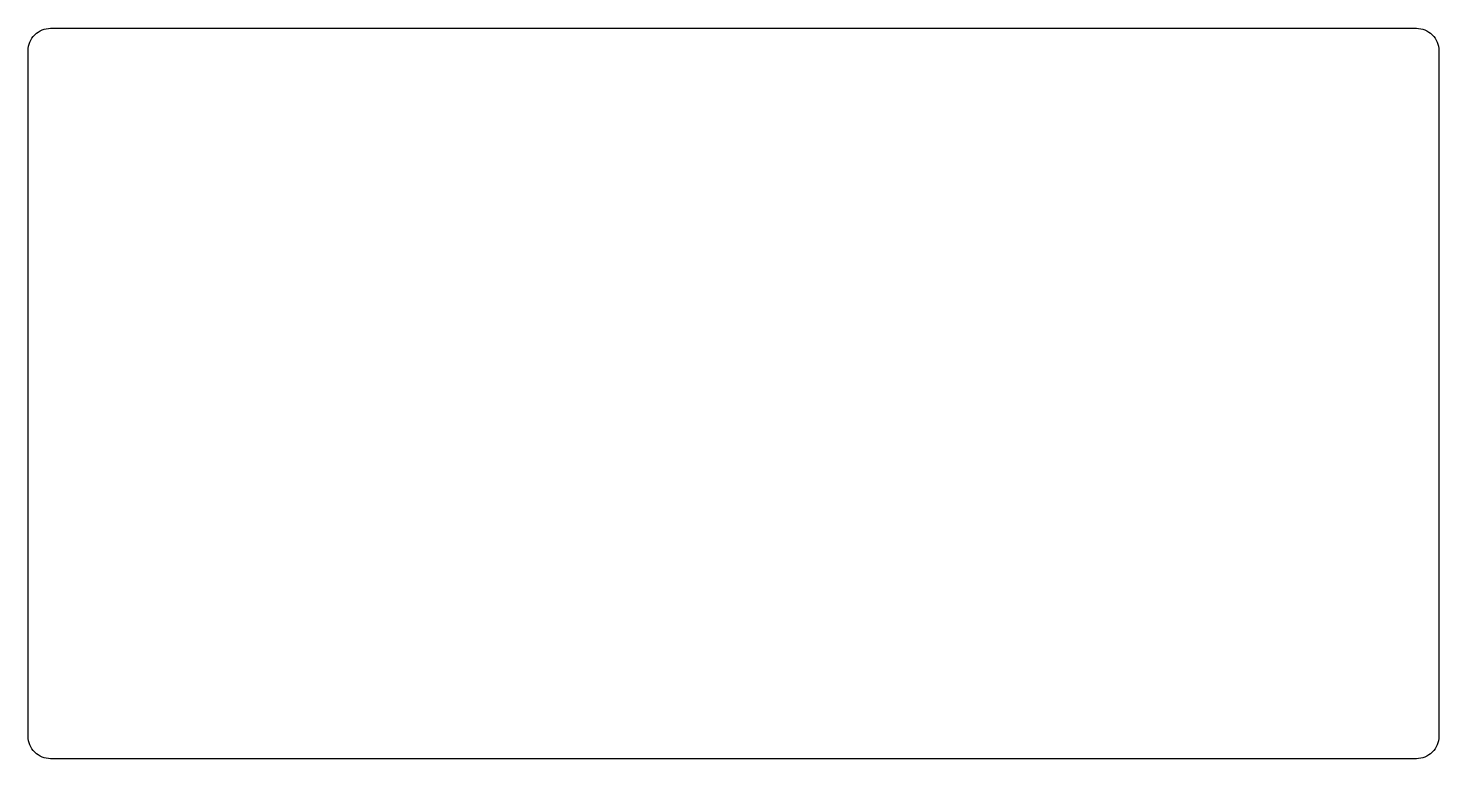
# Model space of a CAD drawing. Header units: millimetres. Extents: x 0 to 315, y 0 to 163.
import ezdxf

# ---------------------------------------------------------------- set-up
doc = ezdxf.new("R2010")
doc.units = ezdxf.units.MM
doc.layers.get('0').update_dxf_attribs({"linetype": 'CONTINUOUS'})

msp = doc.modelspace()

# ---------------------------------------------------------------- linework, layer by layer
msp.add_lwpolyline([(5, 162.875), (309.8, 162.875, -0.4142136), (314.8, 157.875), (314.8, 5, -0.4142136), (309.8, 0), (5, 0, -0.4142136), (0, 5), (0, 157.875, -0.4142136)], format="xyb", close=True)

doc.saveas('drawing.dxf')
